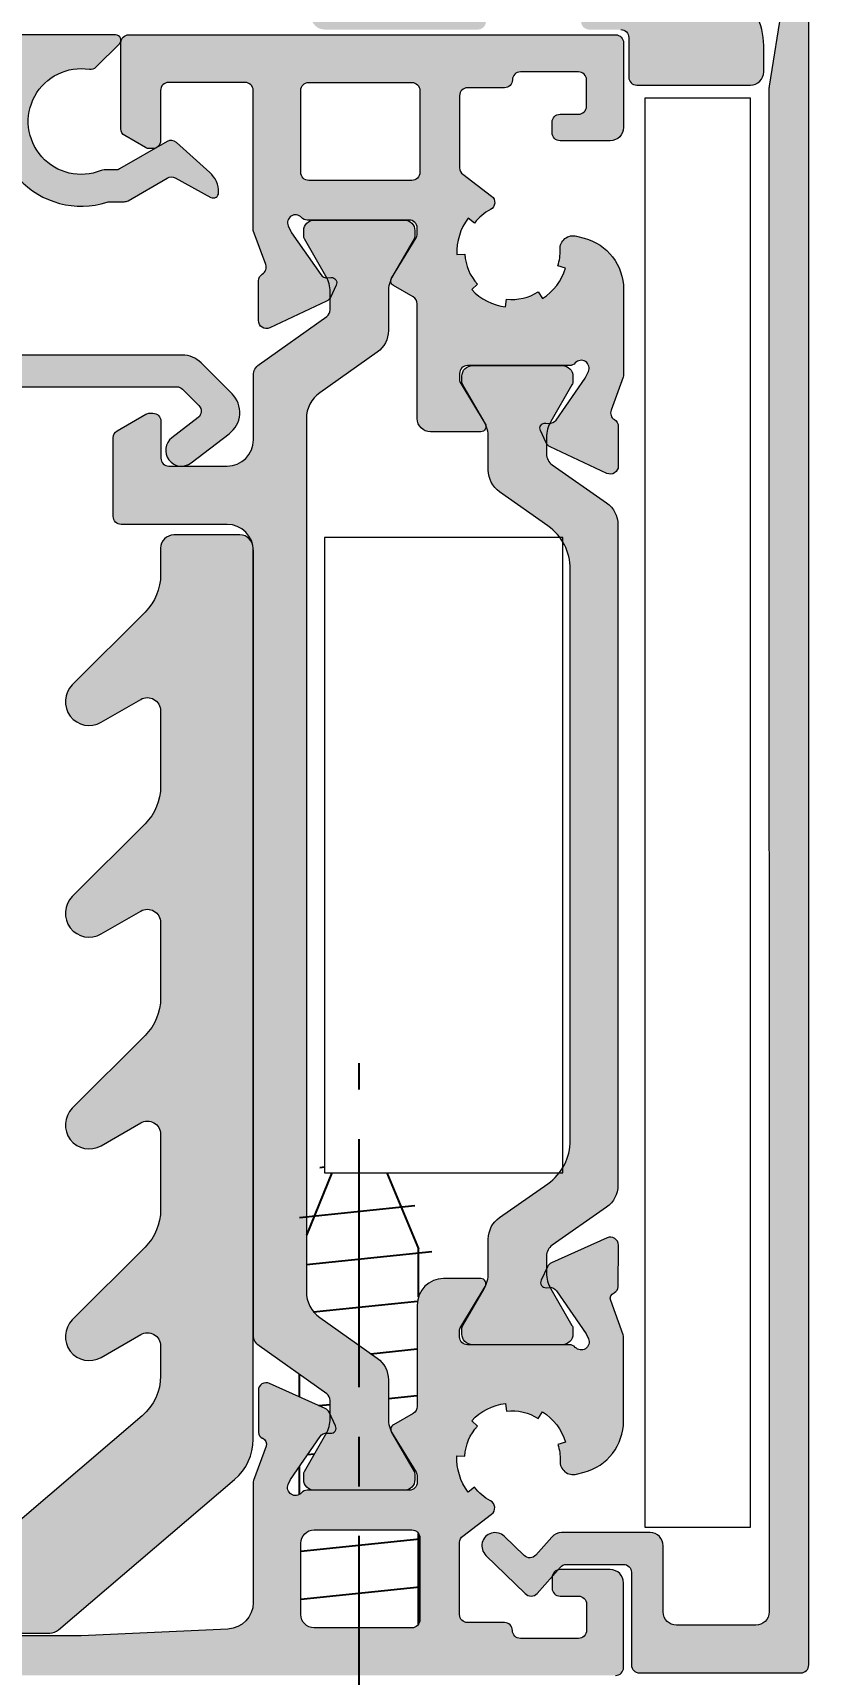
# Model space of a CAD drawing. Header units: millimetres. Extents: x -576 to 4430, y -1196 to 2690.
# Drawn here: x 1961.67 to 1976.83, y -725.82 to -694.8 of the extents above; entities that cross this region are included whole.
import ezdxf

# ---------------------------------------------------------------- set-up
doc = ezdxf.new("R2010")
doc.units = ezdxf.units.MM
doc.header["$LTSCALE"] = 0.25
doc.header["$MEASUREMENT"] = 0
doc.linetypes.add('CENTER', pattern=[2, 1.25, -0.25, 0.25, -0.25])
doc.layers.get('0').update_dxf_attribs({"lineweight": 5})
doc.layers.get('Defpoints').update_dxf_attribs({"lineweight": 5})
for name, color, linetype, lineweight in [('01_Aluminium [Thin]', 141, 'Continuous', 18), ('01_Dimension', 251, 'Continuous', 9), ('01_Fill Plastic', 253, 'Continuous', 0), ('01_Fill Polyamide', 10, 'Continuous', 0), ('01_Plastic', 3, 'Continuous', 20), ('01_Polyamide', 201, 'Continuous', 20), ('01_Polyamide [Thin]', 201, 'Continuous', 18)]:
    doc.layers.add(name, color=color, linetype=linetype, lineweight=lineweight)
doc.layers.add('01_Fill Aluminum', color=7, linetype='Continuous', lineweight=0, true_color=0xdcdcdc)
doc.layers.add('ASSI', color=1, linetype='CENTER')
doc.layers.add('VITERIA', color=40, linetype='Continuous')
doc.styles.add('Aluk Text', font='GOTHIC.TTF')
doc.dimstyles.new('ALUK Manual 1-2', dxfattribs={"dimtxt": 2.5, "dimasz": 1, "dimexe": 2, "dimexo": 4, "dimgap": 1.5, "dimtad": 3, "dimdec": 1, "dimlfac": 2, "dimdsep": 46, "dimtxsty": 'Aluk Text', "dimblk": 'DOT', "dimcen": 0, "dimclrd": 256, "dimclre": 256, "dimclrt": 6, "dimaunit": 1, "dimadec": 0, "dimazin": 0, "dimtfac": 0.7, "dimtdec": 1, "dimtmove": 0, "dimatfit": 3, "dimldrblk": 'DOT', "dimfxl": 1, "dimtolj": 2, "dimlwd": -1, "dimlwe": -1, "dimarcsym": 0})

# ---------------------------------------------------------------- blocks, each defined once
blk = doc.blocks.new('_Dot')
at = {"color": 0, "linetype": 'ByBlock', "lineweight": -2}
blk.add_line((-0.5, 0), (-1, 0), dxfattribs=at)
at = {"color": 0, "linetype": 'ByBlock', "const_width": 0.5}
blk.add_lwpolyline([(-0.25, 0, 1), (0.25, 0, 1)], format="xyb", close=True, dxfattribs=at)
blk = doc.blocks.new('*D279')
at = {"layer": '01_Dimension', "transparency": 16777216}
for p, q in [((1976.333963698571, -729.6929907382447), (1976.333963698571, -767.5730915769797)), ((1967.833963698571, -761.8940386046528), (1967.833963698571, -767.5730915769797)), ((1975.333963698571, -765.5730915769797), (1968.833963698571, -765.5730915769797))]:
    blk.add_line(p, q, dxfattribs=at)
at = {"layer": 'Defpoints', "color": 0, "transparency": 16777216}
for p in [(1976.333963698571, -725.6929907382447), (1967.833963698571, -757.8940386046528), (1967.833963698571, -765.5730915769797)]:
    blk.add_point(p, dxfattribs=at)
at = {"layer": '01_Dimension', "transparency": 16777216, "rotation": 180}
blk.add_blockref('_Dot', (1967.833963698571, -765.5730915769797), dxfattribs=at)
at = {"layer": '01_Dimension', "transparency": 16777216}
blk.add_blockref('_Dot', (1976.333963698571, -765.5730915769797), dxfattribs=at)
at = {"layer": '01_Dimension', "color": 2, "transparency": 16777216, "insert": (1972.083963698571, -762.7916503805146), "char_height": 2.5, "attachment_point": 5, "style": 'Aluk Text'}
blk.add_mtext('\\A2;17', dxfattribs=at)

msp = doc.modelspace()

# ---------------------------------------------------------------- hatches: boundary and pattern name
at = {"layer": '01_Fill Aluminum', "ltscale": 0.25}
h = msp.add_hatch(color=256, dxfattribs=at)
h.dxf.hatch_style = 1
h.paths.add_polyline_path([(1976.183963698571, -725.7929907382446, 0.4142135623730535), (1976.333963698571, -725.642990738245), (1976.333963698571, -693.3438968359111, 0.4142135623730951), (1976.183963698571, -693.1938968359106), (1975.933963698571, -693.1938968359106, 0.4142135623730951), (1975.833963698571, -693.2938968359109), (1975.833963698571, -693.3980168106469, -0.4931454260313543), (1975.70808179406, -693.4946093932755), (1975.365325152897, -693.4027680280748, -0.2291991101250133), (1975.200527709483, -693.260426563647, -0.06939503925034321), (1974.925011000678, -692.2617996487066, 1), (1974.429271030124, -692.326929377669, 0.06939503925037448), (1974.741523300102, -693.458706547936, 0.2291991101248537), (1975.235915630346, -693.8857309412202), (1975.648668459847, -693.9963277285584, -0.3838640350352447), (1975.83088578372, -694.2769178013901), (1975.587427387475, -695.8140536194429, 0.03931355251938134), (1975.581271559965, -695.8923176706681), (1975.583963697476, -724.6429673288918, -0.4142409884018327), (1975.333963698572, -724.892990738245), (1973.83396360524, -724.892990738245, -0.4142135623731484), (1973.58396360524, -724.642990738245), (1973.58396360524, -723.3929907382441, 0.4142135623731481), (1973.33396360524, -723.1429907382441), (1971.664225291096, -723.1429907382441, 0.2147494919577969), (1971.477042339149, -723.227272475821), (1971.174180291693, -723.5693627876968, -0.427189027943688), (1970.957585310935, -723.5777492456306), (1970.580786817714, -723.2132950459314, 1), (1970.233169452415, -723.5726864305567), (1970.976806279106, -724.2919609749466, 0.4514957791880731), (1971.201832030716, -724.2924216956977), (1971.636812308406, -723.8011005146387, -0.231889413596395), (1971.755371098909, -723.7429907382435), (1972.83396360524, -723.7429907382435, -0.4142135623731524), (1972.98396360524, -723.8929907382441), (1972.98396360524, -725.642990738245, 0.4142135623731955), (1973.13396360524, -725.7929907382446)])
h = msp.add_hatch(color=256, dxfattribs=at)
h.dxf.hatch_style = 1
h.paths.add_polyline_path([(1954.333955857523, -699.9424860499217, 0.4142136209387922), (1954.483955887516, -700.0924860499218), (1955.083954802911, -700.0924859299486, -0.4142136209387937), (1955.233954832904, -700.2424859299482), (1955.233954832904, -700.9599197812428, 0.3249196962329808), (1955.337602283747, -701.1025782586868), (1956.053367919038, -701.3351446114794, 0.07870170682455019), (1956.099720468193, -701.3424861340351), (1956.233954832904, -701.3424861340351, 0.4142135623730951), (1956.383954832904, -701.192486134035), (1956.383954832904, -700.7424856744911, -0.4142135623730946), (1956.533954832904, -700.5924856744915), (1957.111439507413, -700.5924856744915, -0.1539147432816147), (1957.197475983535, -700.6196128753187), (1958.37949695661, -701.4472730239441, 0.1539147432816144), (1958.522891083479, -701.4924850253229), (1964.390895960399, -701.4924850253229, -0.1989123673796609), (1964.496961977577, -701.5364190081447), (1964.808650524207, -701.8481075547749, -0.4529657504803501), (1964.793949407256, -702.0731376632008), (1964.297312451009, -702.4545568417158, 1.000076634922686), (1964.662808515587, -702.9303851980213), (1965.392013885895, -702.3702636970835, 0.4479168683076039), (1965.434403191729, -701.6253320848733), (1964.848002741586, -701.0389316347297, 0.198912367379743), (1964.494449350993, -700.892485025323), (1958.712070385446, -700.892485025323, -0.1539147432815771), (1958.568676258576, -700.8472730239447), (1957.606191305737, -700.1733336800058, 0.1539147432816031), (1957.03261479826, -699.9924856744911), (1956.235518073169, -699.9924856744916, -0.1755946907436), (1956.139426792133, -699.957665819086), (1955.042025559872, -699.0421374475073, -0.2221840360619793), (1954.988116912292, -698.9271036414708), (1955.070171153942, -696.0721097653001, -0.4022031260866221), (1955.563741478986, -695.5865128656247), (1960.869278630056, -695.5204718803767, -0.5420708623593412), (1961.105740396549, -695.8663265606034, 0.6445493222813495), (1963.09505638183, -697.9961452362178), (1963.394725372984, -697.9961452362182, 0.1316524975874739), (1963.469725372985, -697.9760490467858), (1964.21042917049, -697.5484035099063, -0.2608278656960589), (1964.356944419014, -697.5464529719362), (1965.033338805087, -697.913316205174, 0.5436583071657539), (1965.180727540401, -697.8329985818337, 0.2214433755508148), (1965.015580940616, -697.444455192821), (1964.383510493352, -696.875336405824, 0.3249196962328418), (1964.208140902399, -696.8569043190774), (1963.308955857527, -697.3760490467859, -0.1316524975874033), (1963.233955857527, -697.3961452362183), (1963.01486569344, -697.3961452362183, 0.09647240044979598), (1962.958573657313, -697.4071085264301, -1.314619193601405), (1962.738362039431, -695.4922934269817, 0.2397131860925446), (1962.867688350055, -695.4501738890309), (1963.304666535644, -695.013195703441, 0.6681786379191091), (1963.233955857526, -694.8424850253224), (1954.433955857526, -694.8424850253224, 0.4142135623730951), (1954.333955857526, -694.9424850253228)])
h = msp.add_hatch(color=256, dxfattribs=at)
h.dxf.hatch_style = 1
h.paths.add_polyline_path([(1968.933682256923, -720.759472318941, -0.2679491924313699), (1968.858682256922, -720.8893761295086), (1968.483682256922, -721.1058824804542, 0.4213885377997085), (1968.448327177195, -721.2445859840169), (1968.911714876514, -722.0037369018302, -0.1378721067476256), (1968.933682256923, -722.0818883466064), (1968.933682256923, -722.1924850208335, -0.4142135623730951), (1968.783682256922, -722.3424850208331), (1966.857289055013, -722.3424850208331, 0.2134110148107088), (1966.745489769095, -722.3924804225982, -0.8554596718333857), (1966.496645827017, -722.2314715406247), (1966.537319491325, -722.1401169948614), (1967.099552448576, -721.3257387067325, -0.267949192432054), (1967.235075800066, -721.2614470183031), (1967.292623191768, -721.2660979366484, 0.5773502691906579), (1967.391027719637, -721.123561804755), (1967.270668114345, -720.8698503609945, 0.1779757333228551), (1967.196762549562, -720.7973822294422), (1966.142256000498, -720.3222692932746, 0.5444665942506911), (1965.931517245682, -720.4604137342941), (1965.936745795073, -721.2498778536975, 0.3039838199170773), (1966.01011381456, -721.3581476190485, -0.4027377512040795), (1966.076605077545, -721.5068265951492), (1965.842812138564, -722.1569885707137, 0.08651342436154998), (1965.833963602161, -722.2077454847687), (1965.83396360216, -724.46570457675, -0.4008390878225275), (1965.356894680662, -724.9651784655945), (1962.583963602163, -725.0924850208668), (1959.483963602162, -725.0924850208668, -0.4142135623729053), (1959.333963602161, -724.9424850208671), (1959.333963602161, -724.2424850208669, -0.4142135623739506), (1959.483963602162, -724.0924850208663), (1959.933963602161, -724.0924850208672, 0.4142135623757575), (1960.083963602162, -723.9424850208662), (1960.083963602161, -723.7424850208655, 0.4142135623711196), (1959.933963602161, -723.5924850208668), (1958.433963602161, -723.5924850208668, 0.414213562372744), (1958.083963602161, -723.9424850208671, 0.4142135623739946), (1958.233963602162, -724.0924850208677), (1958.583963602161, -724.0924850208668, -0.4142135623732247), (1958.733963602162, -724.2424850208664), (1958.733963602162, -724.8424850208659, -0.4142135623734424), (1958.383963602163, -725.1924850208662), (1955.283963602162, -725.1924850208671, -0.4142135623731919), (1954.933963602161, -724.8424850208668), (1954.933963602161, -724.2424850208669, -0.4142135623728115), (1955.08396360216, -724.0924850208672), (1955.433963602161, -724.0924850208668, 0.4142135623717699), (1955.58396360216, -723.942485020868, 0.4142135623735139), (1955.233963602162, -723.5924850208686), (1954.483963602162, -723.5924850208668, 0.4142135623735753), (1954.333963602163, -723.7424850208664), (1954.333963602162, -725.6924850208671, 0.414213562373224), (1954.483963602162, -725.8424850208668), (1972.683963602162, -725.8424850208672, 0.4142135620383717), (1972.833963602162, -725.692485021039), (1972.83396360399, -724.0924850210241, 0.4142135627076488), (1972.58396360399, -723.8424850207385), (1971.63396360399, -723.8424850207376, 0.4142135623732698), (1971.483963603991, -723.9924850207373), (1971.483963603991, -724.192485020738, 0.4142135623737592), (1971.633963603991, -724.3424850207385), (1971.983963603991, -724.3424850207376, -0.4142135623740274), (1972.133963603991, -724.4924850207377), (1972.13396360399, -724.9914737815521, -0.4142135623727064), (1971.983963603991, -725.1414737815518), (1970.883961899591, -725.1414737815522, -0.4132266211293093), (1970.733962751763, -724.9919794011313, 0.4132266211290448), (1970.583963603964, -724.8424850207381), (1969.883963603991, -724.8424850207376, -0.4142135623728556), (1969.733963603991, -724.692485020738), (1969.733963603991, -723.3272074305347, -0.2348109471036731), (1969.793392942442, -723.2076375544517), (1970.340019953411, -722.7935836838097, 0.5507604247540888), (1970.318665621977, -722.5409382666031, -0.1111825225082695), (1970.016544346551, -722.2859089894793), (1969.896974470677, -722.37647965087, -0.1763269807084542), (1969.685268834857, -721.6901468409329), (1969.835082374182, -721.6976237238383, -0.1763269807084616), (1970.074216918326, -721.1303295576573), (1969.964259137743, -721.0283036471707, -0.1763269807084661), (1970.603402712254, -720.7006338539396), (1970.622054268094, -720.8494697360644, -0.1763269807084696), (1971.222255238996, -720.9864616909919), (1971.303637178433, -720.8604578027395, -0.1763269807084713), (1971.737315048215, -721.4329920877345), (1971.593979126255, -721.4772053642338, -0.08692902278286169), (1971.632942278497, -721.7853491947077, 0.5064741259057328), (1971.94615835486, -722.0390570228129), (1972.087962712219, -722.0018175537249, 0.3408451643266092), (1972.833963603988, -721.0346131000234), (1972.833963602161, -719.4588773922584, 0.08651342406973989), (1972.825115065758, -719.4081204783771), (1972.590915102021, -718.7568265951492, -0.3927928019850657), (1972.653692192945, -718.6097254211992), (1972.661068516918, -718.6064412701741, 0.2944133975740792), (1972.730774384494, -718.4998778536975), (1972.736002933885, -717.7104137342936, 0.5486187866265736), (1972.523515213903, -717.5730572978401), (1971.470757630004, -718.0473822294417, 0.1779757333229003), (1971.396852065222, -718.1198503609941), (1971.27649245993, -718.373561804755, 0.7175489518011463), (1971.399111319834, -718.5180002974081, -0.3297694723298081), (1971.56796773099, -718.5757387067321), (1972.130200688242, -719.3901169948614), (1972.170864315096, -719.4814489961351, -0.8555309015434392), (1971.922030410471, -719.6424804225977, 0.213411014810887), (1971.810231124553, -719.5924850208331), (1969.883837922644, -719.5924850208331, -0.4142135623730951), (1969.733837922644, -719.442485020833), (1969.733837922644, -719.3318883466069, -0.1378721067474545), (1969.755805303053, -719.2537369018306), (1970.219193002371, -718.4945859840169, 0.5855240683196755), (1970.133837922644, -718.3424850208331), (1969.433682256923, -718.3424850208331, 0.4142135623730256), (1968.933682256923, -718.8424850208331)])
h.paths.add_polyline_path([(1968.98382523906, -723.2424468357568), (1968.984101957111, -724.7924468357597, -0.4142881254005912), (1968.834101961972, -724.9424850208676), (1966.983995009946, -724.9424850208676, -0.4142135623706107), (1966.733995009946, -724.6924850208699), (1966.733995009935, -723.3424850208668, -0.4142135623755616), (1966.983995009935, -723.092485020865), (1968.833825243921, -723.092485020865, -0.414139003276672)], flags=16)
h.paths.add_polyline_path([(1965.833430919432, -698.5383948123173), (1966.069750151159, -699.182160333689, -0.3610623764060248), (1966.00612148572, -699.3629421253682, 0.2637246696228711), (1965.933162295304, -699.4916461022241), (1965.933162295304, -700.242334797963, 0.5486187866266711), (1966.146555034566, -700.3782809660189), (1967.222601678261, -699.8765121755315, 0.1763269807077728), (1967.295155107055, -699.803958746738), (1967.403857707277, -699.5708452682858, 0.7215128442330799), (1967.279871037662, -699.4271404585016, -0.3307261147720423), (1967.110144019276, -699.3706824228603), (1966.549327372066, -698.5697532459982), (1966.49706301814, -698.4544272359896, -0.8584025375891071), (1966.745489771967, -698.2924896235287, 0.2134110146208727), (1966.857289057811, -698.3424850252164), (1968.783682259964, -698.3424850252869, -0.414213562362394), (1968.933682259958, -698.4924850252866), (1968.933682259958, -698.6030816995136, -0.1378721067478269), (1968.911714879549, -698.6812331442903), (1968.44832718023, -699.4403840621022, 0.4213885377996573), (1968.483682259957, -699.5790875656645), (1968.858682259958, -699.7955939166105, -0.26794919243117), (1968.933682259958, -699.9254977271786), (1968.933682259958, -702.0924850252869, 0.4142135623732352), (1969.183682259958, -702.3424850252869), (1970.133837925679, -702.3424850252865, 0.5855240683198415), (1970.219193005407, -702.1903840621027), (1969.755805306088, -701.4312331442917, -0.1378721067466572), (1969.73383792568, -701.3530816995163), (1969.73383792568, -701.242485025287, -0.4142135623743395), (1969.883837925679, -701.0924850252865), (1971.810231127796, -701.0924850252865, 0.2134110147462165), (1971.922030413626, -701.0424896235783, -0.8583311078721566), (1972.170467353722, -701.2044047591672), (1972.118192813571, -701.3197532459991), (1971.557376166361, -702.1206824228603, -0.2679491924329196), (1971.421429998305, -702.1840751621213), (1971.36300883134, -702.1789639723012, 0.5773502691910009), (1971.263662478361, -702.3208452682844), (1971.372365078581, -702.5539587467357, 0.1763269807090422), (1971.444918507376, -702.6265121755306), (1972.520965151072, -703.128280966018, 0.5486187866268355), (1972.734357890333, -702.9923347979626), (1972.734357890333, -702.2416461022241, 0.263724669621929), (1972.661398699917, -702.1129421253682, -0.3595082375520167), (1972.597485616384, -701.9329351270131), (1972.824775822162, -701.3137658924289, 0.08818176024965652), (1972.833963605196, -701.2620752786476), (1972.833963605193, -699.6503569448051, 0.3408451640026465), (1972.087962713424, -698.6831524922642), (1971.946158356066, -698.6459130231761, 0.5064741259054395), (1971.632942279703, -698.8996208512814, -0.08692902278299248), (1971.59397912746, -699.2077646817553), (1971.737315048077, -699.2519779578407, -0.176326980708473), (1971.303637180401, -699.824512244431), (1971.222255240201, -699.6985083549972, -0.176326980708471), (1970.622054269299, -699.8355003099251), (1970.603402713634, -699.9843361906543, -0.1763269807084716), (1969.964259137918, -699.6566663997747), (1970.074216919531, -699.5546404883318, -0.1763269807084624), (1969.835082375387, -698.9873463221512), (1969.685268837467, -698.9948232049861, -0.176326980708457), (1969.896974470762, -698.30849039427), (1970.016544347756, -698.3990610565103, -0.111182522508164), (1970.318665623182, -698.1440317793864, 0.5507604247542556), (1970.340019954617, -697.8913863621793), (1969.793392943647, -697.4773324915378, -0.2348109471036682), (1969.733963605196, -697.3577626154544), (1969.733963605197, -695.9924850252515, -0.4142135623728537), (1969.883963605196, -695.8424850252514), (1970.583963605169, -695.8424850252514, 0.4132266211290491), (1970.733962752969, -695.6929906448578, -0.4132266211293094), (1970.883961900796, -695.5434962644368), (1971.983963605197, -695.5434962644373, -0.414213562372971), (1972.133963605196, -695.6934962644369), (1972.133963605196, -696.1924850252514, -0.4142135623737696), (1971.983963605196, -696.3424850252514), (1971.633963605196, -696.3424850252505, 0.4142135623731015), (1971.483963605196, -696.4924850252511), (1971.483963605196, -696.6924850252509, 0.4142135623738927), (1971.633963605195, -696.8424850252514), (1972.583963605195, -696.842485025251, 0.4142135623727904), (1972.833963605195, -696.592485025251), (1972.833963605196, -694.9924850252511, 0.4142135623732696), (1972.683963605196, -694.8424850252514), (1963.483963605196, -694.8424850252514, 0.414213562373588), (1963.333963605194, -694.9924850252529), (1963.333963605197, -696.6172073502777, 0.267949192431074), (1963.408963605198, -696.7471111608457), (1963.799155984064, -696.9723888358191, 0.1830809254950002), (1963.904059794632, -696.9894740116189, 0.4742974360897105), (1964.083963605198, -696.8424850252501), (1964.083963605196, -695.8924850252507, -0.4142135623731076), (1964.233963605196, -695.7424850252506), (1965.683963605195, -695.7424850252479, -0.4142135623703811), (1965.833963605196, -695.8924850252462)])
h.paths.add_polyline_path([(1966.883660238509, -697.5924850252119), (1968.83396360519, -697.5924850252887, 0.414213562384536), (1968.983963605196, -697.4424850252886), (1968.983963605197, -695.8924850252516, 0.41421356237317), (1968.833963605196, -695.7424850252515), (1966.883995009694, -695.7424850252515, 0.4141503042995796), (1966.733995013193, -695.8924526280413), (1966.733660242014, -697.4424526280019, 0.4142768232641139)], flags=16)
at = {"layer": '01_Fill Plastic', "ltscale": 0.25}
h = msp.add_hatch(color=256, dxfattribs=at)
h.dxf.hatch_style = 1
h.paths.add_polyline_path([(1968.101764228682, -693.8923799773094, -0.267949192431127), (1967.66875152679, -694.1423799773089), (1967.582426661384, -694.1423799773089, -0.4142135623730951), (1967.432426661385, -693.9923799773088), (1967.432426661385, -693.7423799773088, 0.4142135623730115), (1967.282426661384, -693.5923799773092, 0.4142135623731783), (1966.932426661385, -693.9423799773091), (1966.932426661385, -694.4923799773088, 0.4142135623730951), (1967.182426661385, -694.7423799773088), (1970.082426661384, -694.7423799773088, 0.4142135623730951), (1970.232426661385, -694.5923799773092), (1970.232426661385, -694.292379977309, -0.4142135623730951), (1970.382426661385, -694.1423799773089), (1971.882426661385, -694.1423799773089, -0.4142135623730951), (1972.032426661385, -694.292379977309), (1972.032426661385, -694.5923799773092, 0.414213562373095), (1972.182426661385, -694.7423799773088), (1972.782369890758, -694.7423799773088, -0.414213562373095), (1972.932369890758, -694.8923799773094), (1972.932369890758, -695.6423799773094, 0.4142135623730947), (1973.082369890758, -695.792379977309), (1975.232369890758, -695.792379977309, 0.4142135623730951), (1975.482369890758, -695.542379977309), (1975.482369890758, -695.042379977309, 0.2431825038768542), (1974.955188862637, -694.0225600256064, -0.1632472766241533), (1974.39267249796, -693.2519741366897, -0.05802948809301484), (1974.195043988842, -692.229879977309, -1), (1975.192227522602, -692.1548799773092, 0.05142525583803129), (1975.319247574223, -692.8616107465401, 0.3342234703178298), (1975.559470596832, -693.042379977309), (1976.082369890758, -693.042379977309, 0.4142135623730951), (1976.332369890758, -692.792379977309), (1976.332369890758, -689.792379977309, 0.4142135623730951), (1976.082369890758, -689.542379977309), (1973.732426661385, -689.542379977309, 0.4142135623730951), (1973.482426661385, -689.792379977309), (1973.482426661385, -689.9423799773091, -0.4142135623730951), (1973.382426661385, -690.042379977309), (1973.157426661385, -690.042379977309, 0.4142135623730951), (1973.032426661385, -690.167379977309), (1973.032426661385, -690.3673799773088, 0.4142135623730951), (1973.157426661385, -690.4923799773088), (1973.382426661385, -690.4923799773088, -0.4142135623730951), (1973.482426661385, -690.5923799773092), (1973.482426661385, -691.0888265867158, -0.1989123673796692), (1973.409203356681, -691.2656032820124), (1972.076360644207, -692.5984459944872, -0.1989123673796916), (1971.970294627028, -692.6423799773094), (1971.307426661385, -692.6423799773089), (1971.157426661385, -692.792379977309), (1971.007426661385, -692.6423799773089), (1970.34455869574, -692.6423799773089, -0.1989123673796472), (1970.238492678563, -692.5984459944872), (1968.905649966088, -691.2656032820124, -0.198912367379669), (1968.832426661384, -691.0888265867158), (1968.832426661384, -690.5923799773092, -0.4142135623730951), (1968.932426661385, -690.4923799773088), (1969.157426661385, -690.4923799773088, 0.4142135623730951), (1969.282426661385, -690.3673799773088), (1969.282426661385, -690.167379977309, 0.4142135623730951), (1969.157426661385, -690.042379977309), (1968.932426661385, -690.042379977309, -0.414213562373095), (1968.832426661384, -689.9423799773091), (1968.832426661384, -689.8112228653146, 0.4364869838956701), (1968.583137781626, -689.542379977309), (1965.382426661385, -689.542379977309, 0.4142135623730951), (1964.882426661385, -690.042379977309), (1964.882426661385, -690.2514301348248, 0.3394542588633587), (1965.067721900109, -690.4929115913966), (1966.74713142266, -690.9429080167257, -0.3394542588633578), (1966.932426661385, -691.184389473298), (1966.932426661385, -691.7423799773088, 0.4142135623730117), (1967.282426661384, -692.0923799773092, 0.4142135623731782), (1967.432426661385, -691.9423799773091), (1967.432426661385, -691.6923799773091, -0.414213562373095), (1967.582426661384, -691.542379977309), (1967.66875152679, -691.542379977309, -0.2679491924311272), (1968.101764228682, -691.792379977309), (1968.598933012331, -692.6535015705259, -0.1316524975873917), (1968.632426661385, -692.7785015705259), (1968.632426661385, -692.906258384092, -0.1316524975873915), (1968.598933012331, -693.031258384092)])
at = {"layer": '01_Fill Plastic'}
msp.add_hatch(color=256, dxfattribs=at).paths.add_polyline_path([(1964.083963605244, -711.6156901060737), (1964.083963605237, -713.041875359872, -0.1989123673783536), (1963.791070386424, -713.7489821410537), (1962.41576555369, -715.1242869737863, 0.8769764629926863), (1962.958963605224, -715.8321964570233), (1963.708963605238, -715.399183755124, -0.577350269189966), (1964.083963605239, -715.6156901060714), (1964.083963605237, -717.0418753598684, -0.1989123673793481), (1963.791070386424, -717.7489821410537), (1962.41576555369, -719.1242869737863, 0.8769764629927256), (1962.958963605224, -719.8321964570233), (1963.708963605237, -719.399183755124, -0.5773502691895774), (1964.083963605237, -719.61569010607), (1964.083963605237, -720.1777829922281, -0.2194269073865354), (1963.733353529606, -720.9382385965392), (1959.671616124146, -724.4067531706779, 0.2194269073865354), (1959.583963605238, -724.5968670717558), (1959.583963605238, -724.7924850253204, 0.4142135623730971), (1959.833963605238, -725.0424850253204), (1961.991744590629, -725.0424850253204, 0.1785576238053172), (1962.154092071721, -724.9825989263983), (1965.483353529607, -722.1395810906635, 0.2194269073864458), (1965.833963605239, -721.3791254863528), (1965.833963605245, -704.5424850253186, 0.4142135623732137), (1965.583963605245, -704.2924850253186), (1964.333963605237, -704.2924850253186, 0.4142135623730949), (1964.083963605237, -704.5424850253186), (1964.083963605237, -705.0418753598761, -0.1989123673796904), (1963.791070386424, -705.7489821410628), (1962.415765553703, -707.1242869737831, 0.8769764629928011), (1962.958963605237, -707.8321964570201), (1963.70896360525, -707.3991837551204, -0.5773502691901479), (1964.08396360525, -707.6156901060668), (1964.083963605248, -709.0418753598566, -0.198912367379276), (1963.791070386433, -709.7489821410442), (1962.41576555369, -711.1242869737863, 0.8769764629927504), (1962.958963605224, -711.8321964570233), (1963.708963605239, -711.3991837551231, -0.5773502691912789)])
at = {"layer": '01_Fill Polyamide', "ltscale": 0.25}
h = msp.add_hatch(color=256, dxfattribs=at)
h.dxf.hatch_style = 1
h.paths.add_polyline_path([(1963.189339140174, -703.942485025119, 0.4142135623731618), (1963.339339140173, -704.0924850251191), (1965.339338991509, -704.0924850251187, -0.4142135594349165), (1965.839338991509, -704.5924850201028), (1965.839339140173, -719.4117835353164, 0.2435233174976032), (1965.945037976384, -719.6159334143391), (1967.225919838447, -720.5213110809192, -0.2435233201541082), (1967.289339140173, -720.6438010098374), (1967.289339140173, -720.9851518769393, -0.1315709965250808), (1967.209050491802, -721.284985349034), (1966.802720581569, -721.9892905267726, 0.1315709965243531), (1966.789339140174, -722.0392627721213), (1966.789339140173, -722.1424850251911, 0.4142135623737402), (1966.989339140173, -722.3424850251914), (1968.689339140173, -722.3424850251914, 0.4142135623730951), (1968.889339140173, -722.1424850251911), (1968.889339140173, -722.0392627721213, 0.1315709965251162), (1968.875957698778, -721.9892905267726), (1968.469627788544, -721.2849853490353, -0.1315709965251148), (1968.389339140173, -720.9851518769411), (1968.389339140173, -720.2554876463256, 0.2435233201542836), (1968.177941467753, -719.8471878832644), (1967.09301727711, -719.0803208042372, -0.2435233201542829), (1966.839340070206, -718.5903610885636), (1966.839340070206, -702.0946089617493, -0.2435233201542836), (1967.09301727711, -701.6046492460761), (1968.177941467753, -700.8377821670484, 0.2435233201542835), (1968.389339140173, -700.4294824039872), (1968.389339140173, -699.6998181733721, -0.1315709965251144), (1968.469627788544, -699.3999847012775), (1968.875957698778, -698.6956795235407, 0.1315709965251162), (1968.889339140173, -698.6457072781915), (1968.889339140173, -698.5424850251217, 0.4142135623730951), (1968.689339140173, -698.3424850251214), (1966.989339140173, -698.3424850251214, 0.4142135623737402), (1966.789339140173, -698.5424850251217), (1966.789339140174, -698.6457072781915, 0.1315709965243145), (1966.802720581569, -698.6956795235407), (1967.209050491802, -699.3999847012793, -0.1315709965252142), (1967.289339140173, -699.699818173374), (1967.289339140173, -700.0411690404754, -0.2435233201539606), (1967.225919838446, -700.1636589693936), (1965.945037976384, -701.0690366359737, 0.2435233201543137), (1965.839339140173, -701.2731865175043), (1965.839339140173, -702.4924850251192, -0.4142135623730951), (1965.339339140173, -702.9924850251192), (1964.239339140174, -702.9924850251192, -0.4142135623730949), (1964.089339140173, -702.8424850251191), (1964.089339140173, -702.1424850251193, 0.4742974360918517), (1963.909435329606, -701.995496038751, 0.1830809254927135), (1963.804531519038, -702.0125812145517), (1963.264339140173, -702.324461429903, 0.2679491924312623), (1963.189339140174, -702.454365240471)])
h = msp.add_hatch(color=256, dxfattribs=at)
h.dxf.hatch_style = 1
h.paths.add_polyline_path([(1971.828107474628, -715.7313301703026, -0.2446984432289745), (1971.40168391098, -716.5504822145914), (1970.491319256453, -717.1879264082114, 0.2446984432289747), (1970.278107474628, -717.5975024303558), (1970.278107474628, -718.2353053482553, -0.1316524975874716), (1970.197722716899, -718.5353053482555), (1969.798203664061, -719.2272926463626, 0.2042767209995121), (1969.784049847051, -719.3440945594394, 0.4877422951960344), (1969.978107474628, -719.5924850252273), (1971.678107474629, -719.5924850252273, 0.4877422951957582), (1971.872165102206, -719.3440945594399, 0.2042767209986838), (1971.858011285196, -719.2272926463635), (1971.458492232357, -718.5353053482551, -0.1316524975874), (1971.378107474628, -718.2353053482549), (1971.378107474628, -717.9179069644484, -0.2446984432290527), (1971.48471336554, -717.7131189533762), (1972.514895692804, -716.9917775220962, 0.2446984432290546), (1972.728107474629, -716.5822014999513), (1972.728107474629, -704.098048727015, 0.2446984432290359), (1972.514895692804, -703.6884727048702), (1971.48471336554, -702.9671312735901, -0.2446984432290351), (1971.378107474628, -702.7623432625179), (1971.378107474628, -702.449664702128, -0.1316524975874182), (1971.458492232357, -702.1496647021278), (1971.858011285196, -701.4576774040198, 0.2042767209987205), (1971.872165102206, -701.3408754909434, 0.4877422951958365), (1971.678107474629, -701.0924850251555), (1969.978107474628, -701.092485025156, 0.4877422951964392), (1969.784049847051, -701.3408754909434, 0.2042767209995719), (1969.798203664061, -701.4576774040203), (1970.197722716899, -702.1496647021278, -0.1316524975874726), (1970.278107474628, -702.4496647021275), (1970.278107474628, -703.0665502067333, 0.2435233201543091), (1970.489505147048, -703.474849969794), (1971.405312129787, -704.1221783562961, -0.243523320154309), (1971.828107474628, -704.9387778824185)])

# ---------------------------------------------------------------- linework, layer by layer
at = {"layer": '01_Aluminium [Thin]'}
for points in [[(1975.83088578372, -694.2769178013901), (1975.587427387475, -695.814053619442, 0.03931355251937281), (1975.581271559965, -695.8923176706672), (1975.583963698572, -724.642990738245, -0.414213562373095), (1975.333963698572, -724.892990738245), (1973.83396360524, -724.892990738245, -0.4142135623731616), (1973.58396360524, -724.642990738245), (1973.58396360524, -723.3929907382441, 0.4142135623731616), (1973.33396360524, -723.1429907382441), (1971.664225291096, -723.1429907382441, 0.214749491957824), (1971.477042339149, -723.227272475821), (1971.174180291693, -723.5693627876968, -0.4271890279437553), (1970.957585310935, -723.5777492456306), (1970.580786817714, -723.2132950459314, 0.9999999999999999), (1970.233169452415, -723.5726864305567), (1970.976806279106, -724.2919609749466, 0.4514957791875732), (1971.201832030716, -724.2924216956977), (1971.636812308406, -723.8011005146387, -0.2318894135955498), (1971.755371098909, -723.7429907382435), (1972.83396360524, -723.7429907382435, -0.414213562373095), (1972.98396360524, -723.8929907382441), (1972.98396360524, -725.642990738245, 0.414213562373095), (1973.13396360524, -725.7929907382446), (1976.183963698571, -725.7929907382446, 0.4142135623730673), (1976.333963698571, -725.642990738245), (1976.333963698571, -693.3438968359111, 0.414213562373095)], [(1961.105740396549, -695.8663265606029, 0.6394709010001509), (1963.073197785152, -698.0033496840716, -0.07795444858954005), (1963.119126319716, -697.9961452362178), (1963.394725372985, -697.9961452362182, 0.1316524975874838), (1963.469725372985, -697.9760490467858), (1964.21042917049, -697.5484035099063, -0.2608278656967649), (1964.356944419015, -697.5464529719367), (1965.033338805087, -697.913316205174, 0.5685093927568832), (1965.181015637437, -697.8254133061492), (1965.181015637437, -697.8160276055602, 0.212556561670061), (1965.015580940616, -697.444455192821), (1964.383510493352, -696.875336405824, 0.3249196962327348), (1964.208140902399, -696.8569043190774), (1963.308955857526, -697.3760490467859, -0.1316524975872261), (1963.233955857526, -697.3961452362183), (1963.01486569344, -697.3961452362183, 0.09647240044982194), (1962.958573657313, -697.4071085264305, -1.314619193601183), (1962.738362039431, -695.4922934269817, 0.2397131860924494), (1962.867688350055, -695.4501738890314), (1963.304666535645, -695.013195703441, 0.6681786379185342), (1963.233955857526, -694.8424850253224), (1954.433955857526, -694.8424850253224, 0.4142135623732282)], [(1958.522891083479, -701.4924850253229), (1964.3908959604, -701.4924850253229, -0.1989123673799484), (1964.496961977577, -701.5364190081447), (1964.808650524207, -701.8481075547744, -0.4529657504802867), (1964.793949407256, -702.0731376632008), (1964.297312451009, -702.4545568417162, 0.9999999999999792), (1964.662772051918, -702.9304132067083), (1965.378760756967, -702.3804437681157, 0.4579875136936188), (1965.434403191729, -701.6253320848729), (1964.848002741586, -701.0389316347297, 0.1989123673796791), (1964.494449350993, -700.892485025323), (1958.712070385446, -700.892485025323, -0.153914743281608)], [(1972.683963602162, -725.8424850208672, 0.4142135623735258), (1972.833963602162, -725.6924850208671), (1972.83396360399, -724.0924850207385, 0.41421356237276), (1972.58396360399, -723.8424850207385), (1971.63396360399, -723.8424850207376, 0.4142135623733306), (1971.483963603991, -723.9924850207377), (1971.483963603991, -724.1924850207375, 0.4142135623721684), (1971.63396360399, -724.3424850207385), (1971.983963603991, -724.3424850207376, -0.4142135623735219), (1972.133963603991, -724.4924850207377), (1972.13396360399, -724.9914737815526, -0.414213562373857), (1971.98396360399, -725.1414737815518), (1970.883961899591, -725.1414737815522, -0.4132266211023817), (1970.733962751763, -724.9919794011449, 0.4132266211032132), (1970.583963603991, -724.8424850207381), (1969.883963603991, -724.8424850207376, -0.4142135623729987), (1969.733963603991, -724.692485020738), (1969.733963603991, -723.3272074305347, -0.2348109471036433), (1969.793392942442, -723.2076375544517), (1970.340019953412, -722.7935836838097, 0.5507604247542063), (1970.318665621977, -722.5409382666027, -0.1111825225082012), (1970.016544346551, -722.2859089894793), (1969.896974470677, -722.37647965087, -0.1763269807084542), (1969.685268834857, -721.6901468409329), (1969.835082374182, -721.6976237238383, -0.1763269807084617), (1970.074216918326, -721.1303295576573), (1969.964259137743, -721.0283036471707, -0.1763269807084661), (1970.603402712254, -720.7006338539396), (1970.622054268094, -720.8494697360644, -0.1763269807084696), (1971.222255238996, -720.9864616909919), (1971.303637178433, -720.8604578027395, -0.1763269807084713), (1971.737315048215, -721.4329920877345), (1971.593979126255, -721.4772053642338, -0.08692902278292802), (1971.632942278497, -721.7853491947077, 0.5064741259056528), (1971.946158354861, -722.0390570228129), (1972.087962712219, -722.0018175537249, 0.3408451640025915), (1972.833963603988, -721.0346131011844), (1972.833963602161, -719.4588773924335, 0.08651342436202104), (1972.825115065759, -719.408120478378), (1972.590915102021, -718.7568265951487, -0.3927928019852241), (1972.653692192945, -718.6097254211992), (1972.661068516918, -718.6064412701745, 0.2944133975744417), (1972.730774384494, -718.4998778536975), (1972.736002933885, -717.7104137342936, 0.5486187866266373), (1972.523515213903, -717.5730572978401), (1971.470757630004, -718.0473822294417, 0.1779757333227928), (1971.396852065222, -718.1198503609941), (1971.27649245993, -718.373561804755, 0.5773502691892851), (1971.374896987798, -718.516097936648), (1971.432444379501, -718.5114470183031, -0.2679491924310556), (1971.567967730991, -718.5757387067325), (1972.130200688242, -719.3901169948614), (1972.17087435255, -719.4814715406256, -0.8554596718294554), (1971.922030410471, -719.6424804225977, 0.2134110148108459), (1971.810231124553, -719.5924850208331), (1969.883837922644, -719.5924850208331, -0.414213562373095), (1969.733837922644, -719.442485020833), (1969.733837922644, -719.3318883466064, -0.1378721067475326), (1969.755805303053, -719.2537369018302), (1970.219193002371, -718.4945859840174, 0.5855240683200436), (1970.133837922644, -718.3424850208331), (1969.433682256923, -718.3424850208331, 0.4142135623729951), (1968.933682256923, -718.8424850208331), (1968.933682256923, -720.7594723189405, -0.2679491924315603), (1968.858682256923, -720.8893761295086), (1968.483682256922, -721.1058824804542, 0.4213885377995411), (1968.448327177195, -721.2445859840169), (1968.911714876514, -722.0037369018302, -0.1378721067475331), (1968.933682256923, -722.0818883466064), (1968.933682256923, -722.1924850208335, -0.414213562373095), (1968.783682256922, -722.3424850208331), (1966.857289055014, -722.3424850208331, 0.2134110148108836), (1966.745489769095, -722.3924804225982, -0.8554596718295171), (1966.496645827017, -722.2314715406256), (1966.537319491325, -722.1401169948614), (1967.099552448576, -721.3257387067325, -0.2679491924310563), (1967.235075800066, -721.2614470183031), (1967.292623191769, -721.2660979366484, 0.5773502691892871), (1967.391027719637, -721.123561804755), (1967.270668114345, -720.8698503609945, 0.1779757333227933), (1967.196762549562, -720.7973822294422), (1966.144004965663, -720.3230572978401, 0.5486187866266476), (1965.931517245682, -720.4604137342941), (1965.936745795073, -721.2498778536975, 0.2944133975744369), (1966.006451662649, -721.3564412701745), (1966.013827986621, -721.3597254211992, -0.3927928019852138), (1966.076605077545, -721.5068265951487), (1965.842812138564, -722.1569885707132, 0.08651342436149174), (1965.833963602161, -722.2077454847687), (1965.83396360216, -724.4657045767486, -0.4008390878228765), (1965.356894680663, -724.9651784655945), (1962.583963602163, -725.0924850208668), (1959.483963602162, -725.0924850208668, -0.4142135623740275)]]:
    msp.add_lwpolyline(points, format="xyb", dxfattribs=at)
for points in [[(1966.543572340195, -698.5570542492015, 0.04637405172207794), (1966.557324288856, -698.5811740267724), (1967.110144019276, -699.3706824228603, 0.2679491924316583), (1967.246090187331, -699.4340751621213), (1967.304511354298, -699.4289639723016, -0.5773502691880866), (1967.403857707277, -699.5708452682849), (1967.295155107055, -699.8039587467375, -0.1763269807083056), (1967.222601678261, -699.8765121755315), (1966.146555034565, -700.3782809660189, -0.5486187866261896), (1965.933162295304, -700.242334797963), (1965.933162295304, -699.491646102225, -0.2637246696236024), (1966.00612148572, -699.3629421253687, 0.3595082375529823), (1966.070034569253, -699.1829351270136), (1965.833430919432, -698.5383948123173), (1965.833963605196, -695.892485025248, 0.4142135623740024), (1965.683963605195, -695.7424850252479), (1964.233963605196, -695.7424850252506, 0.4142135623733365), (1964.083963605196, -695.8924850252507), (1964.083963605198, -696.8424850252505, -0.4142135623740024), (1963.933963605197, -696.9924850252502), (1963.874155984063, -696.9924850252511, -0.1316524975876014), (1963.799155984063, -696.9723888358186), (1963.408963605198, -696.7471111608457, -0.2679491924305588), (1963.333963605197, -696.6172073502781), (1963.333963605194, -694.9924850252515, -0.4142135623726622), (1963.483963605197, -694.8424850252514), (1972.683963605196, -694.8424850252514, -0.4142135623735279), (1972.833963605196, -694.9924850252515), (1972.833963605195, -696.592485025251, -0.4142135623727623), (1972.583963605195, -696.842485025251), (1971.633963605195, -696.8424850252514, -0.4142135623733278), (1971.483963605196, -696.6924850252514), (1971.483963605196, -696.4924850252515, -0.414213562372171), (1971.633963605195, -696.3424850252505), (1971.983963605196, -696.3424850252514, 0.4142135623735282), (1972.133963605196, -696.1924850252514), (1972.133963605196, -695.6934962644365, 0.4142135623738525), (1971.983963605196, -695.5434962644373), (1970.883961900796, -695.5434962644368, 0.4132266211023818), (1970.733962752969, -695.6929906448441, -0.4132266211032224), (1970.583963605196, -695.8424850252514), (1969.883963605196, -695.8424850252514, 0.4142135623729951), (1969.733963605197, -695.9924850252515), (1969.733963605196, -697.3577626154548, 0.2348109471036447), (1969.793392943647, -697.4773324915378), (1970.340019954617, -697.8913863621793, -0.5507604247541976), (1970.318665623182, -698.1440317793864, 0.1111825225081965), (1970.016544347756, -698.3990610565103), (1969.896974470762, -698.30849039427, 0.1763269807084571), (1969.685268837467, -698.9948232049861), (1969.835082375387, -698.9873463221512, 0.1763269807084624), (1970.074216919531, -699.5546404883318), (1969.964259137918, -699.6566663997747, 0.1763269807084717), (1970.603402713634, -699.9843361906543), (1970.622054269299, -699.8355003099251, 0.1763269807084709), (1971.222255240201, -699.6985083549972), (1971.303637180401, -699.824512244431, 0.1763269807084728), (1971.737315048077, -699.2519779578407), (1971.59397912746, -699.2077646817553, 0.0869290227829278), (1971.632942279703, -698.8996208512814, -0.5064741259056594), (1971.946158356066, -698.6459130231761), (1972.087962713424, -698.6831524922642, -0.3408451640025915), (1972.833963605193, -699.6503569448051), (1972.833963605196, -701.2620752786471, -0.08818176024917065), (1972.824775822162, -701.313765892428), (1972.597485616384, -701.9329351270136, 0.3595082375528496), (1972.661398699917, -702.1129421253682, -0.2637246696221023), (1972.734357890333, -702.241646102225), (1972.734357890333, -702.992334797963, -0.5486187866259709), (1972.520965151072, -703.128280966018), (1971.444918507377, -702.6265121755315, -0.176326980708913), (1971.372365078582, -702.5539587467375), (1971.263662478361, -702.3208452682849, -0.5773502691906655), (1971.363008831339, -702.1789639723012), (1971.421429998306, -702.1840751621213, 0.2679491924315612), (1971.557376166361, -702.1206824228603), (1972.110195896781, -701.3311740267724, 0.04637405172191931), (1972.123947845442, -701.3070542492015), (1972.1704571675, -701.2044272359859, 0.8584025376045172), (1971.922030413663, -701.042489623536, -0.2134110146134896), (1971.810231127929, -701.0924850252865), (1969.883837925679, -701.0924850252865, 0.4142135623732948), (1969.73383792568, -701.2424850252866), (1969.73383792568, -701.3530816995136, 0.1378721067478112), (1969.755805306087, -701.4312331442899), (1970.219193005407, -702.1903840621027, -0.5855240683198047), (1970.133837925679, -702.3424850252865), (1969.183682259958, -702.3424850252869, -0.414213562373095), (1968.933682259958, -702.0924850252869), (1968.933682259958, -699.9254977271786, 0.2679491924301597), (1968.858682259958, -699.795593916611), (1968.483682259958, -699.579087565665, -0.4213885378003581), (1968.44832718023, -699.4403840621027), (1968.911714879549, -698.6812331442899, 0.1378721067472634), (1968.933682259958, -698.6030816995136), (1968.933682259958, -698.4924850252866, 0.4142135623733281), (1968.783682259958, -698.3424850252869), (1966.857289057816, -698.3424850252164, -0.2134110146128644), (1966.745489771974, -698.2924896235364, 0.8584025376062032), (1966.497063018138, -698.4544272359855)], [(1966.733660241798, -697.4424536404146), (1966.733995012978, -695.8924536404539, -0.4141522810715311), (1966.883995009694, -695.7424850252515), (1968.833963605196, -695.7424850252515, -0.4142135623731616), (1968.983963605197, -695.8924850252516), (1968.983963605196, -697.4424850252886, -0.4142135623837504), (1968.833963605191, -697.5924850252887), (1966.88366023851, -697.5924850252119, -0.4142748463195189)], [(1966.733995009946, -724.6924850208676), (1966.733995009935, -723.342485020865, -0.4142135623736278), (1966.983995009935, -723.092485020865), (1968.833825243921, -723.092485020865, -0.4141835446031444), (1968.983825243133, -723.2424696476402), (1968.984101961184, -724.7924696476431, -0.4142435807801428), (1968.834101961972, -724.9424850208676), (1966.983995009946, -724.9424850208676, -0.414213562373095)]]:
    msp.add_lwpolyline(points, format="xyb", close=True, dxfattribs=at)
at = {"layer": '01_Plastic'}
for points in [[(1972.782369890758, -694.7423799773088, -0.414213562373079), (1972.932369890758, -694.8923799773094), (1972.932369890758, -695.6423799773089, 0.4142135623731187), (1973.082369890758, -695.792379977309), (1975.232369890758, -695.792379977309, 0.414213562373095), (1975.482369890758, -695.542379977309), (1975.482369890758, -695.042379977309, 0.243182503876863), (1974.955188862637, -694.0225600256064, -0.163247276624191)], [(1959.833963605238, -725.0424850253204), (1961.991744590629, -725.0424850253204, 0.1785576238053479), (1962.154092071721, -724.9825989263983), (1965.483353529607, -722.1395810906635, 0.2194269073864185), (1965.833963605239, -721.3791254863528), (1965.833963605245, -704.5424850253186, 0.4142135623732282), (1965.583963605245, -704.2924850253186), (1964.333963605237, -704.2924850253186, 0.4142135623731258), (1964.083963605237, -704.5424850253186), (1964.083963605237, -705.0418753598761, -0.1989123673796871), (1963.791070386424, -705.7489821410628), (1962.415765553703, -707.1242869737831, 0.8769764629927917), (1962.958963605237, -707.8321964570201), (1963.70896360525, -707.3991837551204, -0.577350269189534), (1964.08396360525, -707.6156901060668), (1964.083963605248, -709.041875359868, -0.1989123673796719), (1963.791070386424, -709.7489821410537), (1962.41576555369, -711.1242869737868, 0.8769764629927085), (1962.958963605224, -711.8321964570233), (1963.708963605237, -711.399183755124, -0.5773502691895765), (1964.083963605244, -711.6156901060705), (1964.083963605237, -713.041875359867, -0.1989123673796693), (1963.791070386424, -713.7489821410533), (1962.41576555369, -715.1242869737868, 0.8769764629927085), (1962.958963605224, -715.8321964570233), (1963.708963605237, -715.399183755124, -0.5773502691895611), (1964.083963605239, -715.6156901060705), (1964.083963605237, -717.041875359867, -0.1989123673796693), (1963.791070386424, -717.7489821410533), (1962.41576555369, -719.1242869737868, 0.8769764629927085), (1962.958963605224, -719.8321964570233), (1963.708963605237, -719.399183755124, -0.5773502691896099), (1964.083963605237, -719.61569010607), (1964.083963605237, -720.1777829922286, -0.2194269073865619), (1963.733353529606, -720.9382385965397), (1959.671616124146, -724.4067531706779, 0.2194269073865277)]]:
    msp.add_lwpolyline(points, format="xyb", dxfattribs=at)
for points in [[(1973.233949593753, -723.0416619254412), (1975.233949593753, -723.0416619254412), (1975.233949593753, -696.0416619254412), (1973.233949593753, -696.0416619254412)], [(1967.18396360524, -716.3424850266703), (1971.68396360524, -716.3424850266703), (1971.68396360524, -704.3424850266703), (1967.18396360524, -704.3424850266703)]]:
    msp.add_lwpolyline(points, close=True, dxfattribs=at)
at = {"layer": '01_Polyamide'}
msp.add_lwpolyline([(1968.177941467753, -700.8377821670484), (1967.09301727711, -701.6046492460761, 0.2435233201547702), (1966.839340070206, -702.0946089617506), (1966.839340070206, -718.5903610885622, 0.2435233201547728), (1967.09301727711, -719.0803208042367), (1968.177941467753, -719.8471878832644, -0.2435233201542594), (1968.389339140173, -720.2554876463256), (1968.389339140173, -720.9851518769411, 0.131570996524938), (1968.469627788544, -721.2849853490349), (1968.875957698779, -721.9892905267726, -0.1315709965250422), (1968.889339140173, -722.0392627721218), (1968.889339140173, -722.1424850251911, -0.414213562373095), (1968.689339140173, -722.3424850251914), (1966.989339140173, -722.3424850251914, -0.414213562373095), (1966.789339140173, -722.1424850251916), (1966.789339140174, -722.0392627721222, -0.1315709965249868), (1966.802720581569, -721.9892905267726), (1967.209050491802, -721.284985349034, 0.1315709965254348), (1967.289339140173, -720.9851518769389), (1967.289339140173, -720.6438010098374, 0.2435233201539426), (1967.225919838447, -720.5213110809192), (1965.945037976384, -719.6159334143391, -0.2435233201542759), (1965.839339140173, -719.4117835328085), (1965.839338991509, -704.5924850201028, 0.4142135594349005), (1965.339338991509, -704.0924850251187), (1963.339339140173, -704.0924850251191, -0.4142135623731711), (1963.189339140174, -703.942485025119), (1963.189339140174, -702.454365240471, -0.2679491924311496), (1963.264339140173, -702.324461429903), (1963.804531519038, -702.0125812145517, -0.1316524975871841), (1963.879531519038, -701.9924850251192), (1963.939339140174, -701.9924850251192, -0.4142135623733505), (1964.089339140173, -702.1424850251193), (1964.089339140173, -702.8424850251191, 0.4142135623730063), (1964.239339140174, -702.9924850251192), (1965.339339140173, -702.9924850251192, 0.4142135623731346), (1965.839339140173, -702.4924850251192), (1965.839339140173, -701.2731865175043, -0.2435233201542633), (1965.945037976384, -701.0690366359737), (1967.225919838447, -700.1636589693936, 0.2435233201539361), (1967.289339140173, -700.0411690404754), (1967.289339140173, -699.6998181733744, 0.1315709965253964), (1967.209050491802, -699.3999847012793), (1966.802720581569, -698.6956795235402, -0.1315709965249869), (1966.789339140174, -698.645707278191), (1966.789339140173, -698.5424850251212, -0.414213562373095), (1966.989339140173, -698.3424850251214), (1968.689339140173, -698.3424850251214, -0.414213562373095), (1968.889339140173, -698.5424850251217), (1968.889339140173, -698.645707278191, -0.1315709965250422), (1968.875957698779, -698.6956795235402), (1968.469627788544, -699.399984701278, 0.131570996524938), (1968.389339140173, -699.6998181733721), (1968.389339140173, -700.4294824039872, -0.2435233201542606)], format="xyb", close=True, dxfattribs=at)
at = {"layer": '01_Polyamide [Thin]', "extrusion": (0, 0, -1)}
msp.add_lwpolyline([(-1971.878107474628, -701.2924850251558), (-1971.878107474628, -701.38267740402, 0.1316524975875714), (-1971.858011285196, -701.4576774040198), (-1971.458492232357, -702.1496647021278, -0.1316524975873478), (-1971.378107474628, -702.449664702128), (-1971.378107474628, -702.7623432625179, -0.2446984432291161), (-1971.48471336554, -702.9671312735901), (-1972.514895692804, -703.6884727048702, 0.244698443229049), (-1972.728107474629, -704.0980487270145), (-1972.728107474629, -716.5822014999513, 0.2446984432290454), (-1972.514895692804, -716.9917775220962), (-1971.48471336554, -717.7131189533762, -0.2446984432291089), (-1971.378107474628, -717.9179069644484), (-1971.378107474628, -718.2353053482553, -0.1316524975873485), (-1971.458492232357, -718.5353053482551), (-1971.858011285196, -719.227292646363, 0.1316524975875404), (-1971.878107474628, -719.3022926463633), (-1971.878107474628, -719.3924850252275, 0.4142135623729286), (-1971.678107474629, -719.5924850252273), (-1969.978107474629, -719.5924850252273, 0.4142135623732614), (-1969.778107474628, -719.3924850252271), (-1969.778107474628, -719.3022926463624, 0.1316524975872954), (-1969.798203664061, -719.2272926463626), (-1970.197722716899, -718.5353053482551, -0.1316524975874788), (-1970.278107474628, -718.2353053482549), (-1970.278107474628, -717.5975024303558, 0.2446984432291132), (-1970.491319256453, -717.187926408211), (-1971.401683910979, -716.5504822145919, -0.2446984432290501), (-1971.828107474628, -715.7313301703026), (-1971.828107474628, -704.9387778824185, -0.2435233201542644), (-1971.405312129787, -704.1221783562961), (-1970.489505147048, -703.474849969794, 0.243523320154325), (-1970.278107474628, -703.0665502067328), (-1970.278107474628, -702.4496647021284, -0.1316524975874806), (-1970.197722716899, -702.1496647021282), (-1969.798203664061, -701.4576774040207, 0.1316524975872954), (-1969.778107474628, -701.3826774040209), (-1969.778107474628, -701.2924850251558, 0.4142135623732948), (-1969.978107474628, -701.092485025156), (-1971.678107474629, -701.0924850251555, 0.4142135623729286)], format="xyb", close=True, dxfattribs=at)
at = {"layer": 'ASSI', "ltscale": 15}
msp.add_line((1967.833963698571, -757.8940386046528), (1967.833963698571, -714.2700807213242), dxfattribs=at)
at = {"layer": 'VITERIA'}
for p, q in [((1967.321968291991, -716.3424850266703), (1966.839340070206, -717.5204283982886)), ((1967.093328538729, -716.2411221927047), (1967.18396360524, -716.2318239191778)), ((1968.357311384728, -716.3424850266703), (1968.958963698571, -717.7790757129166)), ((1966.706261218429, -717.1858315232759), (1968.887817734902, -716.9620251094321)), ((1966.839340070206, -718.0771789314914), (1969.208963698571, -717.8340786668774)), ((1968.958963698571, -718.6855063905797), (1968.958963698571, -717.7790757129166)), ((1966.97343268455, -718.9684223375581), (1968.939454757198, -718.7667276547501)), ((1968.057688391929, -719.7621882807153), (1968.933682256923, -719.6723198569581)), ((1966.708963698571, -720.5776021393523), (1966.708963698571, -720.1559061536519)), ((1967.075869550976, -720.7429133145062), (1967.289339140173, -720.7210134174089)), ((1968.389339140173, -720.6081641497555), (1968.933682256923, -720.5523198569578)), ((1966.861979463928, -721.6698563505807), (1966.99487518578, -721.6562225461395)), ((1966.708963698571, -722.4222217790681), (1966.708963698571, -721.8914952912384)), ((1968.958963698571, -724.8756087042158), (1968.958963698571, -723.1597785086198)), ((1966.733995009936, -723.492986306857), (1968.983828761142, -723.2621753148884)), ((1966.733995009943, -724.3979863068563), (1968.983990325819, -724.1671587399288))]:
    msp.add_line(p, q, dxfattribs=at)

# ---------------------------------------------------------------- dimensions: what is measured, and where the dimension line sits
at = {"layer": '01_Dimension'}
dim = msp.add_linear_dim(base=(1967.833963698571, -765.5730915769797), p1=(1976.333963698571, -725.6929907382447), p2=(1967.833963698571, -757.8940386046528), dimstyle='ALUK Manual 1-2', override={"dimclrt": 2}, dxfattribs=at)
dim.commit()
dim.dimension.update_dxf_attribs({"geometry": '*D279', "text_midpoint": (1972.083963698571, -762.7916503805146)})

doc.saveas('drawing.dxf')
